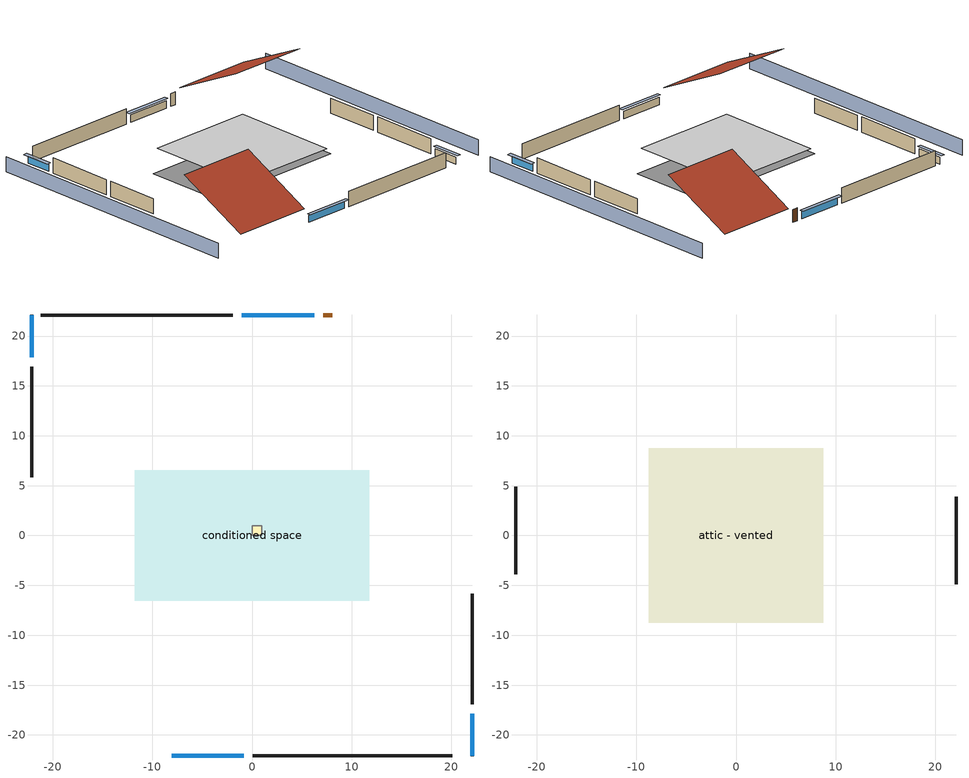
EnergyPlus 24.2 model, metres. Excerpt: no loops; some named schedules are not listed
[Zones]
central ac and furnace airloop ret air zone
 floor adiabatic (AdiabaticConst): 0,0 0,1 1,1 1,0 z0
 wall adiabatic (AdiabaticConst): 0,1 0,0 1,0 1,1 0,1 z0:1
 ceiling adiabatic (AdiabaticConst): 1,0 1,1 0,1 0,0 z1
conditioned space
 floor foundation (Slab1 construction): -11.76,-6.54 -11.76,6.54 11.76,6.54 11.76,-6.54 z0
 wall outside (AdiabaticWallConstruction 1): 8.07,22.11 7.15,22.11 z0:2.03
 wall outside (AdiabaticWallConstruction): -8.07,-22.11 -0.83,-22.11 / 6.22,22.11 -1.01,22.11 z0:1.19; -22.11,22.11 -22.11,17.86 / 22.11,-22.11 22.11,-17.86 z0:1.13
 wall outside (Wall1 construction): 0.1,-22.11 20.1,-22.11 z0:2.44
 wall outside (Wall2 construction): -22.11,16.94 -22.11,5.83 z0:2.44
 wall outside (Wall3 construction): -1.94,22.11 -21.18,22.11 z0:2.44
 wall outside (Wall4 construction): 22.11,-16.94 22.11,-5.83 z0:2.44
 window (WindowConstruction): -8.07,-22.11 -0.83,-22.11 z0:1.19
 window (WindowConstruction 1): -22.11,22.11 -22.11,17.86 z0:1.13
 window (WindowConstruction 2): 6.22,22.11 -1.01,22.11 z0:1.19
 window (WindowConstruction 3): 22.11,-22.11 22.11,-17.86 z0:1.13
 door (Door): 8.07,22.11 7.15,22.11 z0:2.03
attic - vented
 floor to conditioned space (Floor1 construction Reversed): -8.77,-8.77 -8.77,8.77 8.77,8.77 8.77,-8.77 z2.44
 wall outside (Wall5 construction): -22.11,4.9 -22.11,-3.86 z0:2.44
 wall outside (Wall6 construction): 22.11,-4.9 22.11,3.86 z0:2.44
 roof outside (Roof1 construction): -9,-22.11,2.44 -9,-10.38,8.3 -22.11,-10.38,8.3 -22.11,-22.11,2.44
 roof outside (Roof2 construction): 9,22.11,2.44 9,10.38,8.3 22.11,10.38,8.3 22.11,22.11,2.44
shading: -26.68,22.11 -26.68,-22.11 / 26.68,-22.11 26.68,22.11 z0:2.44; -0.53,-22.11 -8.37,-22.11 -8.37,-22.72 -0.53,-22.72 z1.49; -22.11,17.56 -22.11,22.41 -22.72,22.41 -22.72,17.56 z1.43; -1.32,22.11 6.53,22.11 6.53,22.72 -1.32,22.72 z1.49; 22.11,-17.56 22.11,-22.41 22.72,-22.41 22.72,-17.56 z1.43
[Building]
Building 1: Terrain=Suburbs
[Site:Location]
Portland Intl Arpt_OR: Latitude {deg}=45.59; Longitude {deg}=-122.6; Time Zone {hr}=-8; Elevation {m}=33; Keep Site Location Information=Yes
[Site:GroundTemperature:Shallow]
10.2558, 8.96328, 8.85977, 9.47314, 11.9355, 14.3863, 16.5111, 17.8571, 17.9714, 16.8767, 14.8061, 12.4304
[Site:WaterMainsTemperature]
Calculation Method=Schedule; Temperature Schedule=mains temperature schedule
[Material] Roughness=Rough; Thermal Absorptance=0.9
Name | Thickness {m} | Conductivity {W/m-K} | Density {kg/m3} | Specific Heat {J/kg-K} | Solar Absorptance | Visible Absorptance
asphalt or fiberglass shingles | 0.00635 | 0.162714 | 1121.4 | 1465.45 | 0.85 | 0.85
ceiling loosefill ins | 0.169333 | 0.0480833 | 16.02 | 1046.75 | 0.7 | 0.7
ceiling stud and cavity | 0.1397 | 0.0824711 | 65.682 | 1177.47 | 0.7 | 0.7
concrete 4.0 in. | 0.1016 | 1.803125 | 2242.8 | 837.4 | 0.7 | 0.7
door material | 0.04445 | 0.0612267 | 512.64 | 1214.23 | 0.7 | 0.7
floor covering | 0.0127 | 0.0450781 | 54.468 | 1339.84 | 0.9 | 0.9
furniture material conditioned space 1 | 0.1524 | 0.115458 | 640.8 | 1214.23 | 0.6 | 0.6
gypsum board | 0.0127 | 0.160291 | 801 | 837.4 | 0.6 | 0.6
osb sheathing 0.5 in. | 0.0127 | 0.115458 | 512.64 | 1214.23 | 0.6 | 0.6
osb sheathing 0.5 in. 1 | 0.0127 | 0.115458 | 512.64 | 1214.23 | 0.7 | 0.7
roof rigid ins | 0.00281632 | 0.029427 | 32.04 | 1214.23 | 0.7 | 0.7
wall rigid ins | 0.512978 | 0.029427 | 32.04 | 1214.23 | 0.7 | 0.7
wall stud and cavity | 0.1397 | 0.550994 | 139.0536 | 1170.24 | 0.7 | 0.7
wall stud and cavity 1 | 0.1397 | 0.727959 | 139.0536 | 1170.24 | 0.6 | 0.6
wall stud and cavity 2 | 0.0889 | 0.380278 | 52.3479 | 1209.89 | 0.7 | 0.7
wall stud and cavity 3 | 0.0889 | 0.391764 | 83.0341 | 1211.67 | 0.7 | 0.7
wood siding | 0.0254 | 0.102417 | 544.68 | 1172.36 | 0.85 | 0.85
wood siding 1; wood siding 2 | 0.0254 | 0.102417 | 544.68 | 1172.36 | 0.7 | 0.7
[Material:NoMass]
Adiabatic: Roughness=Rough; Thermal Resistance {m2-K/W}=176.1; Thermal Absorptance=0.9; Solar Absorptance=0.7; Visible Absorptance=0.7
[WindowMaterial:SimpleGlazingSystem]
WindowMaterial: U-Factor {W/m2-K}=4.76952; Solar Heat Gain Coefficient=0.63
[Construction]
AdiabaticConst: Adiabatic
AdiabaticWallConstruction: wood siding 1, wall rigid ins, wall stud and cavity 2, gypsum board
AdiabaticWallConstruction 1: wood siding 2, wall rigid ins, wall stud and cavity 2, gypsum board
Door: door material
Floor1 construction Reversed: gypsum board, ceiling stud and cavity, ceiling loosefill ins
furniture construction conditioned space 1: furniture material conditioned space 1
PartitionWallConstruction: gypsum board, wall stud and cavity 3, gypsum board
Roof1 construction; Roof2 construction: asphalt or fiberglass shingles, roof rigid ins, osb sheathing 0.5 in.
Slab1 construction: concrete 4.0 in., floor covering
Wall1 construction; Wall2 construction; Wall3 construction; Wall4 construction: wood siding, osb sheathing 0.5 in. 1, wall stud and cavity, gypsum board
Wall5 construction; Wall6 construction: wood siding, osb sheathing 0.5 in. 1, wall stud and cavity 1
WindowConstruction; WindowConstruction 1; WindowConstruction 2; WindowConstruction 3: WindowMaterial
[Zone] Multiplier=1
Name | Volume {m3} | Part of Total Floor Area
attic - vented | 401.93 | Yes
central ac and furnace airloop ret air zone | 1 | No
conditioned space | 749.83 | Yes
[Space]
Name | Zone | Volume {m3} | Space Type
attic - vented 1 | attic - vented | 401.93
central ac and furnace airloop ret air space | central ac and furnace airloop ret air zone |  | Plenum Space Type
conditioned space 1 | conditioned space | 749.83
[OtherEquipment] Design Level Calculation Method=EquipmentLevel
Name | Fuel Type | Zone or ZoneList or Space or SpaceList | Schedule | Design Level {W} | Fraction Latent | Fraction Radiant | Fraction Lost
central ac and furnace airloop_0 RetCondToDZ; central ac and furnace airloop_0 SupCondToDZ; central ac and furnace airloop_0 SupSensLkToDZ | None | attic - vented 1 | Always On Discrete | 0 | 0 | 0 | 0
central ac and furnace airloop_0 SupLatLkToDZ | None | attic - vented 1 | Always On Discrete | 0 | 1 | 0 | 0
central ac and furnace airloop_0 RetCondToRP; central ac and furnace airloop_0 RetSensLkToRP | None | central ac and furnace airloop ret air space | Always On Discrete | 0 | 0 | 0 | 0
central ac and furnace airloop_0 RetLatLkToRP | None | central ac and furnace airloop ret air space | Always On Discrete | 0 | 1 | 0 | 0
central ac and furnace airloop_0 SupCondToLv; central ac and furnace airloop_0 SupSensLkToCond; mech vent house fan sensible load; water heater sens | None | conditioned space 1 | Always On Discrete | 0 | 0 | 0 | 0
central ac and furnace airloop_0 SupLatLkToCond; mech vent house fan latent load; water heater lat | None | conditioned space 1 | Always On Discrete | 0 | 1 | 0 | 0
clothes dryer 1 | Electricity | conditioned space 1 | clothes_dryer | 0 | 0.015 | 0.081 | 0.85
cooking range 1 | Electricity | conditioned space 1 | cooking_range | 0 | 0.08 | 0.432 | 0.2
general water use latent | None | conditioned space 1 | general water use schedule | 62.594 | 1 | 0 | 0
general water use sensible | None | conditioned space 1 | general water use schedule | -61.6891 | 0 | 0.6 | 0
water heater energy adjustment1 | Electricity | conditioned space 1 | Always On Discrete | 0.01 | 0 | 0 | 1
[ZoneInfiltration:DesignFlowRate] Schedule=Always On Discrete; Design Flow Rate Calculation Method=Flow/Zone; Design Flow Rate {m3/s}=0
Name | Zone or ZoneList or Space or SpaceList
attic_vented 1 duct leakage imbalance infil flow | attic - vented 1
infil flow; natural vent flow; whole house fan flow | conditioned space 1
[ZoneInfiltration:EffectiveLeakageArea]
infil attic - vented 1: Zone or Space=attic - vented 1; Schedule=Always On Discrete; Effective Air Leakage Area {cm2}=10249.3; Stack Coefficient=0.00027267; Wind Coefficient=3.94678e-05
[ZoneMixing] Schedule=Always On Continuous; Design Flow Rate Calculation Method=Flow/Zone; Design Flow Rate {m3/s}=0
Name | Zone or Space | Source Zone or Space
central ac and furnace airloop_0 ZoneMixCondToDZ mix; whole house fan mix | attic - vented | conditioned space
central ac and furnace airloop_0 ZoneMixDZToCond mix | conditioned space | attic - vented
[SpaceList]
Plenum Space Type: central ac and furnace airloop ret air space
[SurfaceProperty:ExposedFoundationPerimeter]
Slab1: Exposed Perimeter Calculation Method=TotalExposedPerimeter; Total Exposed Perimeter {m}=73.18248
[SurfaceProperty:IncidentSolarMultiplier] Incident Solar Multiplier=1; Incident Solar Multiplier Schedule=trans schedule winter=0.85 summer=0.7
Window1; Window2; Window3; Window4
[InternalMass] Zone or ZoneList=conditioned space; Space or SpaceList=conditioned space 1
Name | Construction | Surface Area {m2}
furniture mass conditioned space 1 | furniture construction conditioned space 1 | 123.004
partition wall mass | PartitionWallConstruction | 307.509
[Lights]
interior lighting: Zone or ZoneList or Space or SpaceList=conditioned space 1; Schedule=lighting_interior; Design Level Calculation Method=LightingLevel; Lighting Level {W}=398.766; Return Air Fraction=0; Fraction Radiant=0.6; Fraction Visible=0.2; Fraction Replaceable=1
[People]
occupants: Zone or ZoneList or Space or SpaceList=conditioned space 1; Number of People Schedule=occupants; Number of People Calculation Method=People; Number of People=3; Fraction Radiant=0.314171; Sensible Heat Fraction=0.56303; Activity Level Schedule=occupants activity schedule; Carbon Dioxide Generation Rate {m3/s-W}=0; Enable ASHRAE 55 Comfort Warnings=No; Mean Radiant Temperature Calculation Type=EnclosureAveraged
[ElectricEquipment] Zone or ZoneList or Space or SpaceList=conditioned space 1; Design Level Calculation Method=EquipmentLevel
Name | Schedule | Design Level {W} | Fraction Latent | Fraction Radiant | Fraction Lost
ceiling fan | ceiling_fan | 17.9667 | 0 | 0.558 | 0
clothes dryer | clothes_dryer | 1693.88 | 0.015 | 0.081 | 0.85
clothes washer | clothes_washer | 156.16 | 0.03 | 0.162 | 0.7
cooking range | cooking_range | 1064.86 | 0.08 | 0.432 | 0.2
dishwasher | dishwasher | 582.234 | 0.3 | 0.18 | 0.4
freezer | freezer schedule | 194.914 | 0 | 0.6 | 0
fridge | fridge schedule | 46.9578 | 0 | 0.6 | 0
mech vent bath fan 0 | mech vent bath fan 0 schedule | 30 | 0 | 0 | 1
mech vent house fan | mech vent house fan schedule | 0 | 0 | 0 | 1
mech vent house fan cfis | mech vent house fan cfis schedule | 0 | 0 | 0 | 0
mech vent range fan 0 | mech vent range fan 0 schedule | 30 | 0 | 0 | 1
misc plug loads | plug_loads_other | 227.169 | 0.021 | 0.558 | 0.049
misc tv | plug_loads_tv | 250.424 | 0 | 0.6 | 0
whole house fan | Always On Discrete | 0 | 0 | 0 | 1
[AvailabilityManager:Scheduled]
central ac and furnace airloop Availability Manager: Schedule=Always On Discrete
[AirLoopHVAC:ReturnPlenum]
Air Loop HVAC Return Plenum 1: Zone=central ac and furnace airloop ret air zone
[WaterUse:Equipment]
dishwasher: Peak Flow Rate {m3/s}=4.30851e-06; Flow Rate Fraction Schedule=hot_water_dishwasher
[Foundation:Kiva]
Foundation Kiva 1: Initial Indoor Air Temperature {C}=18.3333; Wall Height Above Grade {m}=0.1016; Wall Depth Below Slab {m}=0.2032
[Foundation:Kiva:Settings]
Soil Conductivity {W/m-K}=1.3848; Soil Density {kg/m3}=1842.3; Soil Specific Heat {J/kg-K}=418.7; Ground Solar Absorptivity=0.9; Ground Thermal Absorptivity=0.9; Ground Surface Roughness {m}=0.03; Far-Field Width {m}=40; Deep-Ground Boundary Condition=ZeroFlux; Deep-Ground Depth {m}=40; Minimum Cell Dimension {m}=0.2; Maximum Cell Growth Coefficient=3; Simulation Timestep=Timestep
[Exterior:Lights]
exterior lighting: Schedule=exterior lighting schedule; Design Level {W}=10.1836
[EnergyManagementSystem:GlobalVariable]
central_ac_and_furnace_airloop_0_DuctImbalLkExhFanEquivCond
central_ac_and_furnace_airloop_0_DuctImbalLkExhFanEquivDZ
central_ac_and_furnace_airloop_0_DuctImbalLkSupFanEquivCond
central_ac_and_furnace_airloop_0_DuctImbalLkSupFanEquivDZ
central_ac_and_furnace_airloop_0_DZ_T
central_ac_and_furnace_airloop_0_DZ_W
central_ac_and_furnace_airloop_0_RetCondToDZ
central_ac_and_furnace_airloop_0_RetCondToRP
central_ac_and_furnace_airloop_0_RetLatLkToRP
central_ac_and_furnace_airloop_0_RetSensLkToRP
central_ac_and_furnace_airloop_0_SupCondToDZ
central_ac_and_furnace_airloop_0_SupCondToLv
central_ac_and_furnace_airloop_0_SupLatLkToCond
central_ac_and_furnace_airloop_0_SupLatLkToDZ
central_ac_and_furnace_airloop_0_SupSensLkToCond
central_ac_and_furnace_airloop_0_SupSensLkToDZ
central_ac_and_furnace_airloop_0_ZoneMixCondToDZ
central_ac_and_furnace_airloop_0_ZoneMixDZToCond
central_ac_and_furnace_airloop_AH_MFR
central_ac_and_furnace_airloop_AH_Tout
central_ac_and_furnace_airloop_AH_VFR
central_ac_and_furnace_airloop_AH_Wout
central_ac_and_furnace_airloop_Fan_RTF
central_ac_and_furnace_airloop_RA_T
central_ac_and_furnace_airloop_Ra_W
infil_program_Qfan
infil_program_Qinf
natural_vent_program_Qnv
natural_vent_program_Qwhf
[EnergyManagementSystem:Sensor]
Name | Output:Variable or Output:Meter Index Key | Output:Variable or Output:Meter
airflow_gain | infil flow | Infiltration Sensible Heat Gain Energy
airflow_gain_1 | natural vent flow | Infiltration Sensible Heat Gain Energy
airflow_gain_2 | whole house fan flow | Infiltration Sensible Heat Gain Energy
airflow_loss | infil flow | Infiltration Sensible Heat Loss Energy
airflow_loss_1 | natural vent flow | Infiltration Sensible Heat Loss Energy
airflow_loss_2 | whole house fan flow | Infiltration Sensible Heat Loss Energy
central_ac_and_furnace_airloop_0_DZ_T_s | attic - vented | Zone Air Temperature
central_ac_and_furnace_airloop_0_DZ_W_s | attic - vented | Zone Mean Air Humidity Ratio
central_ac_and_furnace_airloop_AH_MFR_s | Node 7 | System Node Mass Flow Rate
central_ac_and_furnace_airloop_AH_Tout_s | Node 7 | System Node Temperature
central_ac_and_furnace_airloop_AH_VFR_s | Node 7 | System Node Current Density Volume Flow Rate
central_ac_and_furnace_airloop_AH_Wout_s | Node 7 | System Node Humidity Ratio
central_ac_and_furnace_airloop_RA_T_s | Node 10 | System Node Temperature
central_ac_and_furnace_airloop_Ra_W_s | Node 10 | System Node Humidity Ratio
clg_load_cond |  | Cooling:EnergyTransfer:Zone:CONDITIONED SPACE
clg_load_duct |  | Cooling:EnergyTransfer:Zone:CENTRAL AC AND FURNACE AIRLOOP RET AIR ZONE
clg_sp_s; clg_sp_s_1 | cooling setpoint | Schedule Value
clothes_dryer_exhaust_0_sch_s | clothes_dryer | Schedule Value
cool_season | cooling season schedule | Schedule Value
ducts_conv | central ac and furnace airloop_0 RetCondToRP | Other Equipment Convective Heating Energy
ducts_conv_1 | central ac and furnace airloop_0 RetLatLkToRP | Other Equipment Convective Heating Energy
ducts_conv_2 | central ac and furnace airloop_0 RetSensLkToRP | Other Equipment Convective Heating Energy
ducts_conv_3 | central ac and furnace airloop_0 SupCondToLv | Other Equipment Convective Heating Energy
ducts_conv_4 | central ac and furnace airloop_0 SupLatLkToCond | Other Equipment Convective Heating Energy
ducts_conv_5 | central ac and furnace airloop_0 SupSensLkToCond | Other Equipment Convective Heating Energy
ducts_rad | central ac and furnace airloop_0 RetCondToRP | Other Equipment Radiant Heating Energy
ducts_rad_1 | central ac and furnace airloop_0 RetLatLkToRP | Other Equipment Radiant Heating Energy
ducts_rad_2 | central ac and furnace airloop_0 RetSensLkToRP | Other Equipment Radiant Heating Energy
ducts_rad_3 | central ac and furnace airloop_0 SupCondToLv | Other Equipment Radiant Heating Energy
ducts_rad_4 | central ac and furnace airloop_0 SupLatLkToCond | Other Equipment Radiant Heating Energy
ducts_rad_5 | central ac and furnace airloop_0 SupSensLkToCond | Other Equipment Radiant Heating Energy
htg_load_cond |  | Heating:EnergyTransfer:Zone:CONDITIONED SPACE
htg_load_duct |  | Heating:EnergyTransfer:Zone:CENTRAL AC AND FURNACE AIRLOOP RET AIR ZONE
htg_sp_s; htg_sp_s_1 | heating setpoint | Schedule Value
ig_ee_conv | ceiling fan | Electric Equipment Convective Heating Energy
ig_ee_conv_1 | clothes dryer | Electric Equipment Convective Heating Energy
ig_ee_conv_3 | cooking range | Electric Equipment Convective Heating Energy
ig_ee_conv_4 | dishwasher | Electric Equipment Convective Heating Energy
ig_ee_conv_5 | freezer | Electric Equipment Convective Heating Energy
ig_ee_conv_6 | fridge | Electric Equipment Convective Heating Energy
ig_ee_conv_7 | misc plug loads | Electric Equipment Convective Heating Energy
ig_ee_conv_8 | misc tv | Electric Equipment Convective Heating Energy
ig_ee_conv_9 | whole house fan | Electric Equipment Convective Heating Energy
ig_ee_rad | ceiling fan | Electric Equipment Radiant Heating Energy
ig_ee_rad_1 | clothes dryer | Electric Equipment Radiant Heating Energy
ig_ee_rad_3 | cooking range | Electric Equipment Radiant Heating Energy
ig_ee_rad_4 | dishwasher | Electric Equipment Radiant Heating Energy
ig_ee_rad_5 | freezer | Electric Equipment Radiant Heating Energy
ig_ee_rad_6 | fridge | Electric Equipment Radiant Heating Energy
ig_ee_rad_7 | misc plug loads | Electric Equipment Radiant Heating Energy
ig_ee_rad_8 | misc tv | Electric Equipment Radiant Heating Energy
ig_ee_rad_9 | whole house fan | Electric Equipment Radiant Heating Energy
ig_lgt_conv | interior lighting | Lights Convective Heating Energy
ig_lgt_rad | interior lighting | Lights Radiant Heating Energy
ig_lgt_vis | interior lighting | Lights Visible Radiation Heating Energy
ig_oe_conv | clothes dryer 1 | Other Equipment Convective Heating Energy
ig_oe_conv_1 | cooking range 1 | Other Equipment Convective Heating Energy
ig_oe_conv_2 | general water use latent | Other Equipment Convective Heating Energy
ig_oe_conv_3 | general water use sensible | Other Equipment Convective Heating Energy
ig_oe_conv_4 | water heater energy adjustment1 | Other Equipment Convective Heating Energy
ig_oe_conv_5 | water heater lat | Other Equipment Convective Heating Energy
ig_oe_conv_6 | water heater sens | Other Equipment Convective Heating Energy
ig_oe_rad | clothes dryer 1 | Other Equipment Radiant Heating Energy
ig_oe_rad_1 | cooking range 1 | Other Equipment Radiant Heating Energy
ig_oe_rad_2 | general water use latent | Other Equipment Radiant Heating Energy
ig_oe_rad_3 | general water use sensible | Other Equipment Radiant Heating Energy
ig_oe_rad_4 | water heater energy adjustment1 | Other Equipment Radiant Heating Energy
ig_oe_rad_5 | water heater lat | Other Equipment Radiant Heating Energy
ig_oe_rad_6 | water heater sens | Other Equipment Radiant Heating Energy
ig_ppl_conv | occupants | People Convective Heating Energy
ig_ppl_rad | occupants | People Radiant Heating Energy
im_conv | furniture mass conditioned space 1 | Surface Inside Face Convection Heat Gain Energy
im_conv_1 | partition wall mass | Surface Inside Face Convection Heat Gain Energy
im_ig | furniture mass conditioned space 1 | Surface Inside Face Internal Gains Radiation Heat Gain Energy
im_ig_1 | partition wall mass | Surface Inside Face Internal Gains Radiation Heat Gain Energy
im_lgt | furniture mass conditioned space 1 | Surface Inside Face Lights Radiation Heat Gain Energy
im_lgt_1 | partition wall mass | Surface Inside Face Lights Radiation Heat Gain Energy
im_sol | furniture mass conditioned space 1 | Surface Inside Face Solar Radiation Heat Gain Energy
im_sol_1 | partition wall mass | Surface Inside Face Solar Radiation Heat Gain Energy
im_surf | furniture mass conditioned space 1 | Surface Inside Face Net Surface Thermal Radiation Heat Gain Energy
im_surf_1 | partition wall mass | Surface Inside Face Net Surface Thermal Radiation Heat Gain Energy
mech_vent_bath_fan_0_sch_s | mech vent bath fan 0 schedule | Schedule Value
mech_vent_range_fan_0_sch_s | mech vent range fan 0 schedule | Schedule Value
mv_conv | mech vent bath fan 0 | Electric Equipment Convective Heating Energy
mv_conv_1 | mech vent house fan | Electric Equipment Convective Heating Energy
mv_conv_2 | mech vent house fan cfis | Electric Equipment Convective Heating Energy
mv_conv_3 | mech vent range fan 0 | Electric Equipment Convective Heating Energy
mv_conv_4 | mech vent house fan latent load | Other Equipment Convective Heating Energy
mv_conv_5 | mech vent house fan sensible load | Other Equipment Convective Heating Energy
mv_rad | mech vent bath fan 0 | Electric Equipment Radiant Heating Energy
mv_rad_1 | mech vent house fan | Electric Equipment Radiant Heating Energy
mv_rad_2 | mech vent house fan cfis | Electric Equipment Radiant Heating Energy
mv_rad_3 | mech vent range fan 0 | Electric Equipment Radiant Heating Energy
mv_rad_4 | mech vent house fan latent load | Other Equipment Radiant Heating Energy
mv_rad_5 | mech vent house fan sensible load | Other Equipment Radiant Heating Energy
natural_vent_s | natural vent schedule | Schedule Value
out_pb_s |  | Site Outdoor Air Barometric Pressure
out_wt_s |  | Site Outdoor Air Humidity Ratio
site_vw_s |  | Site Wind Speed
ss_back_out | Window1 | Surface Window Shortwave from Zone Back Out Window Heat Transfer Rate
ss_back_out_1 | Window2 | Surface Window Shortwave from Zone Back Out Window Heat Transfer Rate
ss_back_out_2 | Window3 | Surface Window Shortwave from Zone Back Out Window Heat Transfer Rate
ss_back_out_3 | Window4 | Surface Window Shortwave from Zone Back Out Window Heat Transfer Rate
ss_conv | Door1 | Surface Inside Face Convection Heat Gain Energy
ss_conv_1 | Window1 | Surface Inside Face Convection Heat Gain Energy
ss_conv_2 | Window2 | Surface Inside Face Convection Heat Gain Energy
ss_conv_3 | Window3 | Surface Inside Face Convection Heat Gain Energy
ss_conv_4 | Window4 | Surface Inside Face Convection Heat Gain Energy
ss_ig | Door1 | Surface Inside Face Internal Gains Radiation Heat Gain Energy
ss_ig_1 | Window1 | Surface Inside Face Internal Gains Radiation Heat Gain Energy
ss_ig_2 | Window2 | Surface Inside Face Internal Gains Radiation Heat Gain Energy
ss_ig_3 | Window3 | Surface Inside Face Internal Gains Radiation Heat Gain Energy
ss_ig_4 | Window4 | Surface Inside Face Internal Gains Radiation Heat Gain Energy
ss_lgt | Door1 | Surface Inside Face Lights Radiation Heat Gain Energy
ss_sol | Door1 | Surface Inside Face Solar Radiation Heat Gain Energy
ss_surf | Door1 | Surface Inside Face Net Surface Thermal Radiation Heat Gain Energy
ss_surf_1 | Window1 | Surface Inside Face Net Surface Thermal Radiation Heat Gain Energy
ss_surf_2 | Window2 | Surface Inside Face Net Surface Thermal Radiation Heat Gain Energy
ss_surf_3 | Window3 | Surface Inside Face Net Surface Thermal Radiation Heat Gain Energy
ss_surf_4 | Window4 | Surface Inside Face Net Surface Thermal Radiation Heat Gain Energy
ss_trans_in | Window1 | Surface Window Transmitted Solar Radiation Rate
ss_trans_in_1 | Window2 | Surface Window Transmitted Solar Radiation Rate
ss_trans_in_2 | Window3 | Surface Window Transmitted Solar Radiation Rate
ss_trans_in_3 | Window4 | Surface Window Transmitted Solar Radiation Rate
ss_trans_out | Window1 | Surface Inside Face Initial Transmitted Diffuse Transmitted Out Window Solar Radiation Rate
ss_trans_out_1 | Window2 | Surface Inside Face Initial Transmitted Diffuse Transmitted Out Window Solar Radiation Rate
ss_trans_out_2 | Window3 | Surface Inside Face Initial Transmitted Diffuse Transmitted Out Window Solar Radiation Rate
ss_trans_out_3 | Window4 | Surface Inside Face Initial Transmitted Diffuse Transmitted Out Window Solar Radiation Rate
s_conv | Floor1 | Surface Inside Face Convection Heat Gain Energy
s_conv_1 | Slab1 | Surface Inside Face Convection Heat Gain Energy
s_conv_2 | Wall1 | Surface Inside Face Convection Heat Gain Energy
s_conv_3 | Wall2 | Surface Inside Face Convection Heat Gain Energy
s_conv_4 | Wall3 | Surface Inside Face Convection Heat Gain Energy
s_conv_5 | Wall4 | Surface Inside Face Convection Heat Gain Energy
s_ig | Floor1 | Surface Inside Face Internal Gains Radiation Heat Gain Energy
s_ig_1 | Slab1 | Surface Inside Face Internal Gains Radiation Heat Gain Energy
s_ig_2 | Wall1 | Surface Inside Face Internal Gains Radiation Heat Gain Energy
s_ig_3 | Wall2 | Surface Inside Face Internal Gains Radiation Heat Gain Energy
s_ig_4 | Wall3 | Surface Inside Face Internal Gains Radiation Heat Gain Energy
s_ig_5 | Wall4 | Surface Inside Face Internal Gains Radiation Heat Gain Energy
s_lgt | Floor1 | Surface Inside Face Lights Radiation Heat Gain Energy
s_lgt_1 | Slab1 | Surface Inside Face Lights Radiation Heat Gain Energy
s_lgt_2 | Wall1 | Surface Inside Face Lights Radiation Heat Gain Energy
s_lgt_3 | Wall2 | Surface Inside Face Lights Radiation Heat Gain Energy
s_lgt_4 | Wall3 | Surface Inside Face Lights Radiation Heat Gain Energy
s_lgt_5 | Wall4 | Surface Inside Face Lights Radiation Heat Gain Energy
